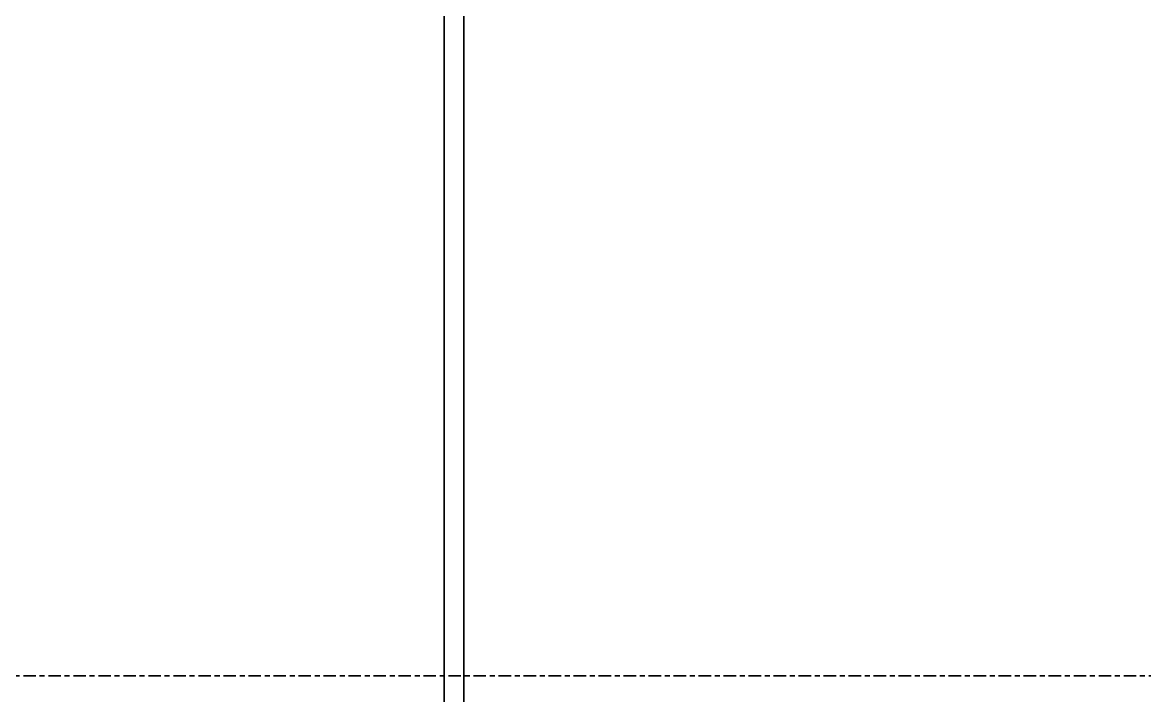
# Model space of a CAD drawing. Header units: millimetres. Extents: x -153298 to 620751, y -313239 to 250031.
# Drawn here: x 6534 to 7958, y -307590 to -306735 of the extents above; entities that cross this region are included whole.
import ezdxf

# ---------------------------------------------------------------- set-up
doc = ezdxf.new("R2010")
doc.units = ezdxf.units.MM
doc.linetypes.add('Centre', pattern=[31.75, 6.35, -4.7625, 15.875, -4.7625])
doc.layers.add('A-FLOR-LEVL', color=7, linetype='Continuous', lineweight=35)
doc.layers.add('I-WALL-E', color=7, linetype='Continuous', lineweight=35)

msp = doc.modelspace()

# ---------------------------------------------------------------- linework, layer by layer
at = {"layer": 'A-FLOR-LEVL', "color": 7, "linetype": 'Centre'}
msp.add_line((-6493.6229, -307564.7103), (36480.0979, -307564.7103), dxfattribs=at)
at = {"layer": 'I-WALL-E', "color": 7}
for p, q in [((7069.1524, -309614.7103), (7069.1524, -306714.7103)), ((7069.1524, -306714.7103), (7069.1524, -309614.7103)), ((7094.1524, -306714.7103), (7094.1524, -309614.7103)), ((7094.1524, -309614.7103), (7094.1524, -306714.7103))]:
    msp.add_line(p, q, dxfattribs=at)

doc.saveas('drawing.dxf')
